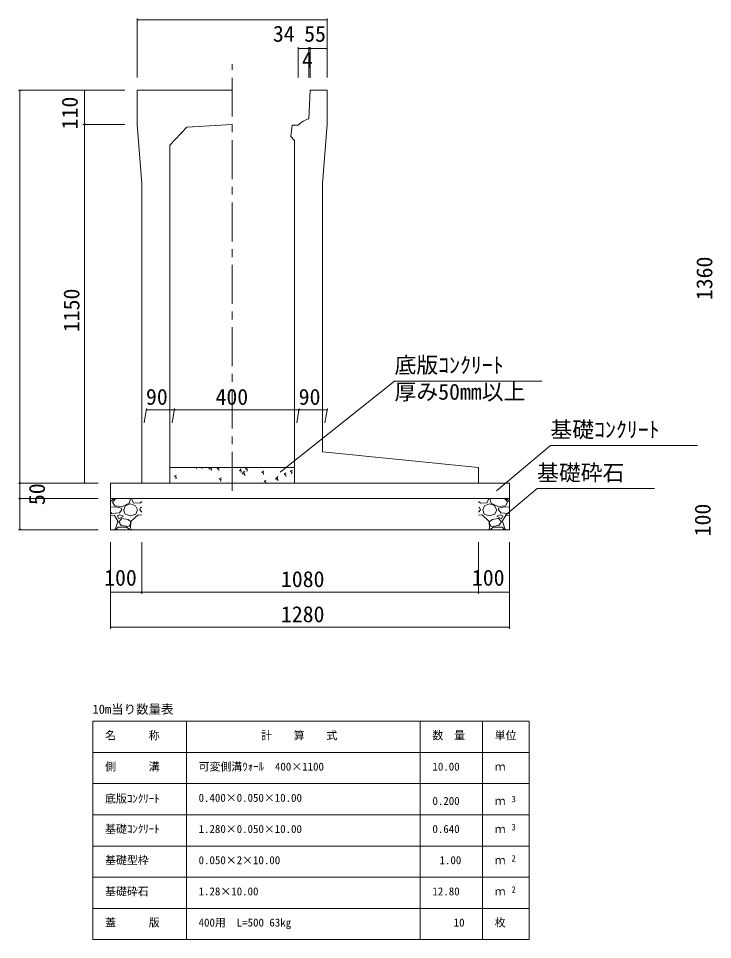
# Model space of a CAD drawing. Units: millimetres on the paper, scale 1:20. Extents: x 0 to 841, y 0 to 594.
# Drawn here: x 205.3 to 316.7, y 179.6 to 327.3 of the extents above; entities that cross this region are included whole.
import ezdxf
from ezdxf.enums import TextEntityAlignment as Align

# ---------------------------------------------------------------- set-up
doc = ezdxf.new("R2010")
doc.units = ezdxf.units.MM
doc.linetypes.add('USER1', pattern=[10, 6.25, -1.25, 1.25, -1.25])
for name, color, linetype, lineweight in [('D-STR-DIM（寸法）', 7, 'Continuous', 18), ('D-STR-HTXT（旗揚げ）', 4, 'Continuous', 18), ('D-STR-STRn（構造物）', 5, 'Continuous', 18), ('D-STR（構造物外形線）', 1, 'Continuous', 18)]:
    doc.layers.add(name, color=color, linetype=linetype, lineweight=lineweight)
doc.layers.add('D-STR-TXT（文字）', color=7, linetype='Continuous')
doc.styles.add('ＭＳ ゴシック', font='')
doc.styles.get('ＭＳ ゴシック').set_extended_font_data('MS Gothic')

msp = doc.modelspace()

# ---------------------------------------------------------------- linework, layer by layer
at = {"layer": 'D-STR-DIM（寸法）'}
for p, q in [((224.378, 317.775), (224.378, 327.264)), ((224.378, 327.014), (224.528, 327.039)), ((224.378, 327.014), (224.398, 327.014)), ((224.528, 326.989), (224.378, 327.014)), ((224.398, 327.014), (254.858, 327.014)), ((254.728, 327.039), (254.878, 327.014)), ((254.878, 327.014), (254.728, 326.989)), ((254.878, 327.014), (254.858, 327.014)), ((254.878, 317.775), (254.878, 327.264)), ((250.233, 317.775), (250.233, 322.681)), ((250.233, 322.431), (250.383, 322.456)), ((250.233, 322.431), (250.253, 322.431)), ((250.383, 322.406), (250.233, 322.431)), ((250.253, 322.431), (251.923, 322.431)), ((251.793, 322.456), (251.943, 322.431)), ((251.943, 322.431), (251.793, 322.406)), ((251.943, 322.431), (251.923, 322.431)), ((251.943, 317.775), (251.943, 322.681)), ((251.943, 317.775), (251.943, 322.681)), ((251.943, 322.431), (252.093, 322.456)), ((251.943, 322.431), (251.963, 322.431)), ((252.093, 322.406), (251.943, 322.431)), ((252.132, 322.431), (251.963, 322.431)), ((252.002, 322.456), (252.152, 322.431)), ((252.152, 322.431), (252.002, 322.406)), ((252.152, 322.431), (252.132, 322.431)), ((252.152, 317.766), (252.152, 322.681)), ((252.152, 317.766), (252.152, 322.681)), ((252.152, 322.431), (252.302, 322.456)), ((252.152, 322.431), (252.172, 322.431)), ((252.302, 322.406), (252.152, 322.431)), ((252.172, 322.431), (254.858, 322.431)), ((254.728, 322.456), (254.878, 322.431)), ((254.878, 322.431), (254.728, 322.406)), ((254.878, 322.431), (254.858, 322.431)), ((254.878, 317.775), (254.878, 322.681)), ((222.378, 315.775), (205.331, 315.775)), ((205.556, 315.625), (205.581, 315.775)), ((205.581, 315.775), (205.581, 315.755)), ((205.581, 315.775), (205.606, 315.625)), ((205.581, 315.755), (205.581, 252.795)), ((222.378, 315.775), (215.692, 315.775)), ((215.917, 315.625), (215.942, 315.775)), ((215.942, 315.775), (215.942, 315.755)), ((215.942, 315.775), (215.967, 315.625)), ((215.942, 310.295), (215.942, 315.755)), ((222.378, 310.275), (215.692, 310.275)), ((222.365, 310.275), (215.692, 310.275)), ((215.942, 310.275), (215.917, 310.425)), ((215.917, 310.125), (215.942, 310.275)), ((215.941, 310.432), (215.941, 310.412)), ((215.967, 310.425), (215.942, 310.275)), ((215.942, 310.412), (215.942, 252.795)), ((215.942, 310.275), (215.942, 310.295)), ((215.942, 310.275), (215.967, 310.125)), ((225.48, 262.433), (225.888, 264.746)), ((225.844, 264.496), (225.994, 264.521)), ((225.844, 264.496), (225.864, 264.496)), ((225.994, 264.471), (225.844, 264.496)), ((225.864, 264.496), (230.324, 264.496)), ((229.98, 262.433), (230.388, 264.746)), ((229.98, 262.433), (230.388, 264.746)), ((230.194, 264.521), (230.344, 264.496)), ((230.344, 264.496), (230.194, 264.471)), ((230.344, 264.496), (230.324, 264.496)), ((230.344, 264.496), (230.494, 264.521)), ((230.344, 264.496), (230.364, 264.496)), ((230.494, 264.471), (230.344, 264.496)), ((250.324, 264.496), (230.364, 264.496)), ((249.98, 262.433), (250.388, 264.746)), ((249.98, 262.433), (250.388, 264.746)), ((250.194, 264.521), (250.344, 264.496)), ((250.344, 264.496), (250.194, 264.471)), ((250.344, 264.496), (250.324, 264.496)), ((250.344, 264.496), (250.494, 264.521)), ((250.344, 264.496), (250.364, 264.496)), ((250.494, 264.471), (250.344, 264.496)), ((254.824, 264.496), (250.364, 264.496)), ((254.48, 262.433), (254.888, 264.746)), ((254.694, 264.521), (254.844, 264.496)), ((254.844, 264.496), (254.694, 264.471)), ((254.844, 264.496), (254.824, 264.496)), ((218.128, 252.775), (205.331, 252.775)), ((218.128, 252.775), (205.331, 252.775)), ((205.581, 252.775), (205.556, 252.925)), ((205.556, 252.625), (205.581, 252.775)), ((205.606, 252.925), (205.581, 252.775)), ((205.581, 252.775), (205.581, 252.795)), ((205.581, 252.775), (205.581, 252.755)), ((205.581, 252.775), (205.606, 252.625)), ((205.581, 252.755), (205.581, 250.295)), ((218.128, 252.775), (215.692, 252.775)), ((215.942, 252.775), (215.917, 252.925)), ((215.967, 252.925), (215.942, 252.775)), ((215.942, 252.775), (215.942, 252.795)), ((218.128, 250.275), (205.331, 250.275)), ((218.128, 250.275), (205.331, 250.275)), ((205.581, 250.275), (205.556, 250.425)), ((205.556, 250.125), (205.581, 250.275)), ((205.606, 250.425), (205.581, 250.275)), ((205.581, 250.275), (205.581, 250.295)), ((205.581, 250.275), (205.581, 250.255)), ((205.581, 250.275), (205.606, 250.125)), ((205.581, 250.255), (205.581, 245.295)), ((218.128, 245.275), (205.331, 245.275)), ((205.581, 245.275), (205.556, 245.425)), ((205.606, 245.425), (205.581, 245.275)), ((205.581, 245.275), (205.581, 245.295)), ((220.128, 243.275), (220.128, 229.402)), ((220.128, 243.275), (220.128, 235.025)), ((225.128, 243.275), (225.128, 235.025)), ((225.128, 243.275), (225.128, 235.025)), ((279.128, 243.275), (279.128, 235.025)), ((279.128, 243.275), (279.128, 235.025)), ((284.128, 243.275), (284.128, 235.025)), ((284.128, 243.275), (284.128, 229.402)), ((220.128, 235.275), (220.278, 235.3)), ((220.128, 235.275), (220.148, 235.275)), ((220.278, 235.25), (220.128, 235.275)), ((220.148, 235.275), (225.108, 235.275)), ((224.978, 235.3), (225.128, 235.275)), ((225.128, 235.275), (224.978, 235.25)), ((225.128, 235.275), (225.108, 235.275)), ((225.128, 235.275), (225.278, 235.3)), ((225.128, 235.275), (225.148, 235.275)), ((225.278, 235.25), (225.128, 235.275)), ((225.148, 235.275), (279.108, 235.275)), ((278.978, 235.3), (279.128, 235.275)), ((279.128, 235.275), (278.978, 235.25)), ((279.128, 235.275), (279.108, 235.275)), ((279.128, 235.275), (279.278, 235.3)), ((279.128, 235.275), (279.148, 235.275)), ((279.278, 235.25), (279.128, 235.275)), ((284.108, 235.275), (279.148, 235.275)), ((283.978, 235.3), (284.128, 235.275)), ((284.128, 235.275), (283.978, 235.25)), ((284.128, 235.275), (284.108, 235.275)), ((220.128, 229.652), (220.278, 229.677)), ((220.128, 229.652), (220.148, 229.652)), ((220.278, 229.627), (220.128, 229.652)), ((220.148, 229.652), (284.108, 229.652)), ((283.978, 229.677), (284.128, 229.652)), ((284.128, 229.652), (283.978, 229.627)), ((284.128, 229.652), (284.108, 229.652))]:
    msp.add_line(p, q, dxfattribs=at)
at = {"layer": 'D-STR-HTXT（旗揚げ）'}
for p, q in [((247.322, 254.54), (265.672, 269.135)), ((289.27, 269.135), (265.672, 269.135)), ((282.034, 251.544), (290.679, 258.808)), ((314.278, 258.808), (290.679, 258.808)), ((283.445, 247.615), (288.529, 251.877)), ((307.392, 251.877), (288.529, 251.877)), ((217.274, 214.589), (287.274, 214.589)), ((217.274, 179.589), (217.274, 214.589)), ((232.274, 179.589), (232.274, 214.589)), ((269.774, 179.589), (269.774, 214.589)), ((279.774, 198.589), (279.774, 214.589)), ((279.774, 179.589), (279.774, 214.589)), ((287.274, 179.589), (287.274, 214.589)), ((217.274, 209.589), (287.274, 209.589)), ((217.274, 204.589), (287.274, 204.589)), ((217.274, 199.589), (287.274, 199.589)), ((217.274, 194.589), (287.274, 194.589)), ((217.274, 189.589), (287.274, 189.589)), ((217.274, 184.589), (287.274, 184.589)), ((217.274, 179.589), (287.274, 179.589))]:
    msp.add_line(p, q, dxfattribs=at)
at = {"layer": 'D-STR-STRn（構造物）', "color": 7, "linetype": 'USER1'}
msp.add_line((239.628, 251.516), (239.628, 319.93), dxfattribs=at)
at = {"layer": 'D-STR-STRn（構造物）', "color": 7}
for p, q in [((229.628, 255.275), (249.628, 255.275)), ((230.36, 253.886), (230.71, 254.021)), ((233.889, 255.08), (233.853, 255.275)), ((234.77, 255.054), (234.844, 255.275)), ((235.891, 255.077), (236.081, 255.275)), ((235.891, 255.077), (236.336, 255.008)), ((236.294, 254.786), (236.238, 255.26)), ((237.215, 255.071), (237.387, 255.275)), ((237.215, 255.071), (237.514, 255.045)), ((237.475, 254.766), (237.417, 255.079)), ((240.801, 254.757), (241.042, 255.044)), ((240.801, 254.757), (241.1, 254.731)), ((241.062, 254.452), (241.004, 254.766)), ((241.227, 254.25), (241.617, 254.656)), ((241.227, 254.25), (241.672, 254.181)), ((241.63, 253.958), (241.575, 254.433)), ((241.746, 255.098), (242.096, 255.233)), ((241.747, 255.098), (241.995, 254.931)), ((241.956, 254.653), (242.057, 254.956)), ((244.388, 254.443), (244.629, 254.73)), ((244.388, 254.443), (244.687, 254.417)), ((244.648, 254.139), (244.59, 254.452)), ((247.974, 254.129), (248.215, 254.417)), ((247.974, 254.129), (248.273, 254.103)), ((248.234, 253.825), (248.176, 254.138)), ((248.932, 254.698), (249.282, 254.832)), ((248.932, 254.698), (249.181, 254.53)), ((249.141, 254.253), (249.243, 254.555)), ((230.36, 253.886), (230.608, 253.719)), ((230.569, 253.441), (230.67, 253.743)), ((237.545, 253.486), (237.895, 253.62)), ((237.545, 253.486), (237.794, 253.318)), ((237.755, 253.041), (237.856, 253.343)), ((244.731, 253.085), (245.081, 253.22)), ((244.731, 253.085), (244.98, 252.918)), ((244.986, 252.775), (245.042, 252.942)), ((246.564, 253.422), (246.953, 253.828)), ((246.564, 253.422), (247.008, 253.353)), ((246.966, 253.13), (246.911, 253.605))]:
    msp.add_line(p, q, dxfattribs=at)
at = {"layer": 'D-STR-STRn（構造物）'}
for p, q in [((220.128, 252.775), (220.128, 245.275)), ((220.128, 252.775), (284.128, 252.775)), ((284.128, 252.775), (284.128, 245.275)), ((220.128, 250.275), (284.128, 250.275)), ((220.128, 249.84), (220.691, 250.275)), ((220.437, 249.723), (220.933, 250.275)), ((220.796, 249.12), (220.446, 249.72)), ((223.288, 250.273), (223.088, 249.573)), ((223.459, 250.275), (223.728, 249.635)), ((223.734, 249.62), (224.784, 249.57)), ((224.787, 249.577), (225.128, 249.84)), ((279.469, 249.577), (279.128, 249.84)), ((280.522, 249.62), (279.472, 249.57)), ((280.797, 250.275), (280.527, 249.635)), ((280.967, 250.273), (281.167, 249.573)), ((283.819, 249.723), (283.322, 250.275)), ((283.459, 249.12), (283.809, 249.72)), ((284.128, 249.84), (283.565, 250.275)), ((220.891, 248.967), (220.128, 248.887)), ((220.335, 247.889), (220.128, 248.115)), ((222.033, 249.033), (220.783, 249.133)), ((221.885, 248.726), (220.885, 248.976)), ((221.937, 248.473), (221.487, 247.973)), ((221.937, 248.47), (221.887, 248.72)), ((223.089, 249.569), (222.039, 249.019)), ((222.182, 248.474), (222.482, 247.774)), ((222.235, 248.473), (222.535, 249.173)), ((222.537, 249.173), (223.337, 249.423)), ((223.335, 249.423), (224.135, 249.123)), ((224.137, 249.121), (224.437, 248.471)), ((224.185, 247.775), (224.435, 248.475)), ((224.785, 248.474), (224.935, 248.874)), ((225.128, 248.115), (224.785, 248.489)), ((225.128, 248.887), (224.941, 248.867)), ((279.128, 248.887), (279.315, 248.867)), ((279.128, 248.115), (279.471, 248.489)), ((279.47, 248.474), (279.32, 248.874)), ((280.118, 249.121), (279.818, 248.471)), ((280.071, 247.775), (279.821, 248.475)), ((280.921, 249.423), (280.121, 249.123)), ((281.719, 249.173), (280.919, 249.423)), ((281.167, 249.569), (282.217, 249.019)), ((282.02, 248.473), (281.72, 249.173)), ((282.074, 248.474), (281.774, 247.774)), ((282.222, 249.033), (283.472, 249.133)), ((282.319, 248.47), (282.369, 248.72)), ((282.319, 248.473), (282.769, 247.973)), ((282.371, 248.726), (283.371, 248.976)), ((283.365, 248.967), (284.128, 248.887)), ((283.921, 247.889), (284.128, 248.115)), ((220.738, 247.568), (220.128, 247.619)), ((221.483, 247.976), (220.333, 247.876)), ((221.298, 246.676), (220.748, 247.576)), ((220.887, 245.421), (221.287, 246.671)), ((221.235, 247.523), (221.435, 247.023)), ((221.586, 247.671), (221.236, 247.521)), ((221.435, 247.024), (222.185, 247.474)), ((221.936, 247.073), (221.436, 246.573)), ((222.188, 247.474), (221.588, 247.674)), ((222.942, 246.926), (221.942, 247.076)), ((222.483, 247.769), (223.333, 247.519)), ((223.347, 246.562), (222.947, 246.912)), ((223.384, 246.625), (223.334, 245.575)), ((223.339, 247.52), (224.189, 247.77)), ((224.538, 247.673), (223.388, 246.623)), ((225.128, 247.619), (224.538, 247.668)), ((279.128, 247.619), (279.718, 247.668)), ((279.718, 247.673), (280.868, 246.623)), ((280.916, 247.52), (280.066, 247.77)), ((280.871, 246.625), (280.921, 245.575)), ((280.909, 246.562), (281.309, 246.912)), ((281.773, 247.769), (280.923, 247.519)), ((281.313, 246.926), (282.313, 247.076)), ((282.068, 247.474), (282.668, 247.674)), ((282.821, 247.024), (282.071, 247.474)), ((282.319, 247.073), (282.819, 246.573)), ((282.67, 247.671), (283.02, 247.521)), ((282.773, 247.976), (283.923, 247.876)), ((283.021, 247.523), (282.821, 247.023)), ((282.958, 246.676), (283.508, 247.576)), ((283.369, 245.421), (282.969, 246.671)), ((283.518, 247.568), (284.128, 247.619)), ((220.128, 245.275), (253.628, 245.275)), ((220.128, 245.275), (284.128, 245.275)), ((220.691, 245.275), (220.887, 245.427)), ((220.933, 245.275), (221.337, 245.723)), ((221.337, 245.723), (222.637, 245.723)), ((221.435, 246.575), (221.835, 245.975)), ((221.838, 245.971), (223.088, 245.821)), ((222.635, 245.734), (223.285, 245.284)), ((223.088, 245.824), (223.338, 246.274)), ((223.328, 245.585), (223.459, 245.275)), ((223.337, 246.273), (223.337, 246.573)), ((280.927, 245.585), (280.797, 245.275)), ((281.168, 245.824), (280.918, 246.274)), ((280.919, 246.273), (280.919, 246.573)), ((281.621, 245.734), (280.971, 245.284)), ((282.418, 245.971), (281.168, 245.821)), ((282.919, 245.723), (281.619, 245.723)), ((282.821, 246.575), (282.421, 245.975)), ((283.322, 245.275), (282.919, 245.723)), ((283.565, 245.275), (283.369, 245.427))]:
    msp.add_line(p, q, dxfattribs=at)
at = {"layer": 'D-STR（構造物外形線）'}
for p, q in [((224.378, 310.275), (224.378, 315.775)), ((224.378, 315.775), (239.628, 315.775)), ((252.153, 315.775), (251.943, 311.183)), ((252.153, 315.775), (254.878, 315.775)), ((254.878, 310.275), (254.878, 315.775)), ((224.378, 310.275), (225.128, 300.775)), ((232.373, 309.84), (239.628, 310.275)), ((249.233, 310.175), (249.02, 308.321)), ((249.233, 310.175), (250.233, 310.175)), ((254.128, 300.775), (254.878, 310.275)), ((229.628, 306.925), (232.373, 309.84)), ((249.02, 308.321), (249.628, 307.675)), ((249.628, 252.775), (249.628, 307.675)), ((229.628, 252.775), (229.628, 306.925)), ((225.128, 252.775), (225.128, 300.775)), ((254.128, 257.775), (254.128, 300.775)), ((254.128, 257.775), (279.128, 255.275)), ((279.128, 252.775), (279.128, 255.275)), ((225.128, 252.775), (229.628, 252.775)), ((249.628, 252.775), (254.128, 252.775)), ((249.628, 252.775), (279.128, 252.775))]:
    msp.add_line(p, q, dxfattribs=at)
msp.add_arc((253.055, 307.34), 4, 106.13239, 134.86529, dxfattribs=at)

# ---------------------------------------------------------------- texts
at = {"layer": 'D-STR-DIM（寸法）', "style": 'ＭＳ ゴシック'}
for s, p in [('34', (246.157, 322.756)), ('55', (251.171, 322.756)), ('4', (250.815, 318.56)), ('90', (225.794, 264.546)), ('400', (236.951, 264.546)), ('90', (250.294, 264.546)), ('100', (219.083, 235.554)), ('1080', (247.446, 235.325)), ('100', (278.083, 235.554)), ('1280', (247.446, 229.702))]:
    msp.add_text(s, height=2.566, dxfattribs=at).set_placement(p, align=Align.BOTTOM_LEFT)
for s, p in [('110', (215.617, 309.481)), ('1360', (317.416, 282.094)), ('1150', (215.892, 276.967)), ('50', (210.35, 249.242)), ('100', (317.141, 244.231))]:
    msp.add_text(s, height=2.566, rotation=90, dxfattribs=at).set_placement(p, align=Align.BOTTOM_LEFT)
at = {"layer": 'D-STR-TXT（文字）', "style": 'ＭＳ ゴシック'}
for s, height, p in [('底版ｺﾝｸﾘｰﾄ', 2.566, (265.672, 269.635)), ('厚み50mm以上', 2.566, (265.672, 265.363)), ('基礎ｺﾝｸﾘｰﾄ', 2.566, (290.679, 259.308)), ('基礎砕石', 2.566, (288.529, 252.377)), ('10m当り数量表', 1.466, (217.219, 215.352)), ('名\u3000\u3000\u3000称', 1.283, (219.235, 211.291)), ('計\u3000\u3000算\u3000\u3000式', 1.283, (244.239, 211.291)), ('数\u3000量', 1.283, (271.735, 211.291)), ('単位', 1.283, (281.735, 211.291)), ('側\u3000\u3000\u3000溝', 1.283, (219.235, 206.291)), ('可変側溝ｳｫｰﾙ\u3000400×1100', 1.283, (234.235, 206.291)), ('10.00', 1.283, (271.749, 206.291)), ('ｍ', 1.283, (281.735, 206.291)), ('底版ｺﾝｸﾘｰﾄ', 1.283, (219.235, 201.158)), ('0.400×0.050×10.00', 1.283, (234.235, 201.291)), ('0.200', 1.283, (271.749, 200.791)), ('3', 1.026, (284.436, 201.293)), ('ｍ', 1.283, (281.735, 200.791)), ('基礎ｺﾝｸﾘｰﾄ', 1.283, (219.235, 196.291)), ('1.280×0.050×10.00', 1.283, (234.235, 196.291)), ('0.640', 1.283, (271.749, 196.291)), ('3', 1.026, (284.436, 196.793)), ('ｍ', 1.283, (281.735, 196.291)), ('基礎型枠', 1.283, (219.235, 191.291)), ('0.050×2×10.00', 1.283, (234.235, 191.291)), ('1.00', 1.283, (272.886, 191.291)), ('ｍ', 1.283, (281.735, 191.291)), ('2', 1.026, (284.436, 191.793)), ('基礎砕石', 1.283, (219.235, 186.291)), ('1.28×10.00', 1.283, (234.235, 186.291)), ('12.80', 1.283, (271.749, 186.291)), ('ｍ', 1.283, (281.735, 186.291)), ('2', 1.026, (284.436, 186.793)), ('蓋\u3000\u3000\u3000版', 1.283, (219.235, 181.291)), ('枚', 1.283, (281.735, 181.291)), ('400用\u3000L=500 63kg', 1.283, (234.235, 181.291)), ('10', 1.283, (275.16, 181.291))]:
    msp.add_text(s, height=height, dxfattribs=at).set_placement(p, align=Align.BOTTOM_LEFT)

doc.saveas('drawing.dxf')
